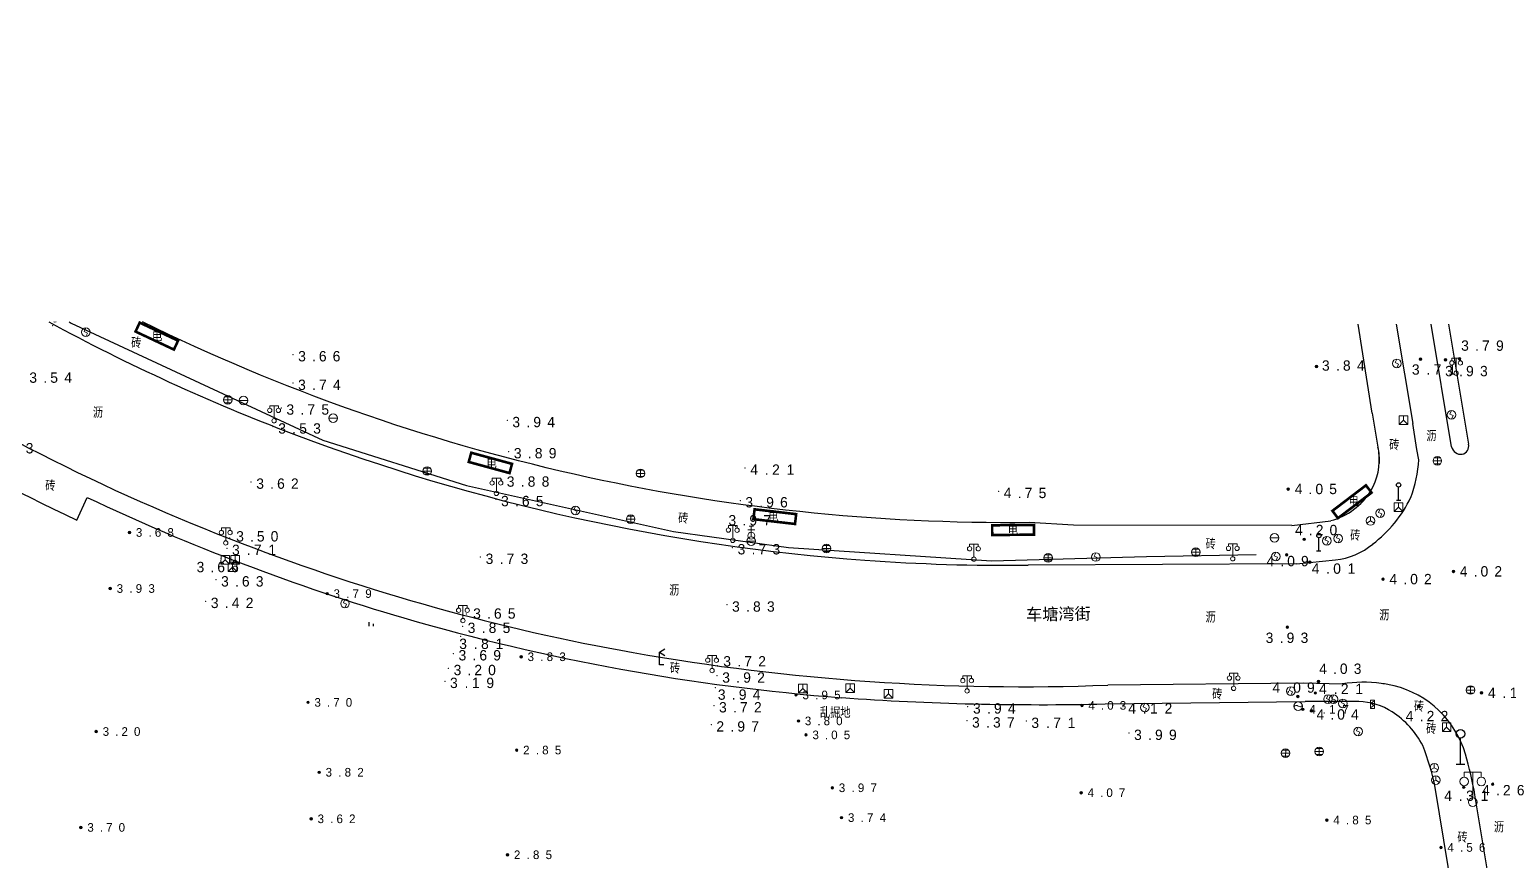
# Model space of a CAD drawing. Header units: metres. Extents: x 342272 to 345188, y 671156 to 672490.
# Drawn here: x 344329 to 344500.5, y 672153.6 to 672249.9 of the extents above; entities that cross this region are included whole.
import ezdxf
from ezdxf.enums import TextEntityAlignment as Align

# ---------------------------------------------------------------- set-up
doc = ezdxf.new("R2010")
doc.units = ezdxf.units.M
doc.header["$LTSCALE"] = 0.5
doc.header["$MEASUREMENT"] = 0
doc.layers.add('00-地形', color=251, linetype='Continuous')
doc.layers.add('00-现状标高', color=2, linetype='Continuous', lineweight=0, plot=False)
doc.layers.add('公共设施纪念物', color=8, linetype='Continuous', lineweight=0)
doc.layers.add('通讯及其他管线设施', color=252, linetype='Continuous', lineweight=0)
doc.styles.add('中等线体3.5', font='simhei.ttf', dxfattribs={"height": 2.75})
doc.styles.add('正等线体2.0', font='MCS_Chinese1.shx', dxfattribs={"height": 2, "bigfont": 'MCS_Chinese1big.shx'})
doc.styles.add('正等线体2.4', font='MCS_Chinese1.shx', dxfattribs={"height": 2.4, "bigfont": 'MCS_Chinese1big.shx'})
doc.styles.add('细等线体2.5', font='MCS_Chinese1.shx', dxfattribs={"height": 2.5, "bigfont": 'MCS_Chinese1big.shx'})

# ---------------------------------------------------------------- blocks, each defined once
blk = doc.blocks.new('155210')
at = {"layer": '公共设施纪念物', "linetype": 'Continuous', "lineweight": 0}
for p, q in [((-1, 2.9), (-1, 3.5)), ((-1, 3.5), (1, 3.5)), ((0, 0.5), (0, 3.5)), ((1, 3.5), (1, 2.9))]:
    blk.add_line(p, q, dxfattribs=at)
for centre in [(-1, 2.4), (0, 0), (1, 2.4)]:
    blk.add_circle(centre, 0.5, dxfattribs=at)
blk = doc.blocks.new('174201')
at = {"layer": '通讯及其他管线设施', "linetype": 'Continuous', "lineweight": 0}
for p, q in [((-1, 0), (1, 0)), ((-0.7, 0.7), (0.7, 0.7)), ((0, -1), (0, 1)), ((-0.7, -0.7), (0.7, -0.7))]:
    blk.add_line(p, q, dxfattribs=at)
blk.add_circle((0, 0), 1, dxfattribs=at)
blk = doc.blocks.new('155210_1')
at = {"layer": '公共设施纪念物', "lineweight": 0}
for p, q in [((-1, 2.9), (-1, 3.5)), ((-1, 3.5), (1, 3.5)), ((0, 0.5), (0, 3.5)), ((1, 3.5), (1, 2.9))]:
    blk.add_line(p, q, dxfattribs=at)
for centre in [(-1, 2.4), (1, 2.4), (0, 0)]:
    blk.add_circle(centre, 0.5, dxfattribs=at)
blk = doc.blocks.new('174700')
at = {"layer": '通讯及其他管线设施', "linetype": 'Continuous', "lineweight": 0}
for p, q in [((0, 1), (-0.38, 0.18)), ((-0.38, 0.18), (0.38, -0.18)), ((0, -1), (0.38, -0.18))]:
    blk.add_line(p, q, dxfattribs=at)
blk.add_circle((0, 0), 1, dxfattribs=at)
blk = doc.blocks.new('213400_1')
at = {"layer": '00-现状标高', "linetype": 'Continuous', "lineweight": 0}
h = blk.add_hatch(color=256, dxfattribs=at)
edge = h.paths.add_edge_path()
edge.add_arc((0, 0), 0.3, 0, 360)
blk.add_circle((0, 0), 0.3, dxfattribs=at)

msp = doc.modelspace()

# ---------------------------------------------------------------- linework, layer by layer
at = {"layer": '00-地形', "lineweight": -3}
for p, q in [((344333.63, 672216.06), (344333.86, 672215.92)), ((344333.86, 672215.92), (344363.05, 672202.33)), ((344484.75, 672205.46), (344483.1, 672215.79)), ((344487.53, 672215.78), (344489.46, 672204.27)), ((344493.94, 672201.55), (344491.57, 672215.77)), ((344493.6, 672215.77), (344495.91, 672201.86)), ((344484.75, 672205.46), (344485.4, 672201.51)), ((344489.91, 672201.27), (344489.46, 672204.27)), ((344363.05, 672202.33), (344379.69, 672197.07)), ((344490.15, 672200.07), (344489.91, 672201.27)), ((344379.69, 672197.07), (344403.72, 672191.76)), ((344487.79, 672195.4), (344487.79, 672196.9)), ((344334.52, 672193.05), (344335.72, 672195.7)), ((344487.54, 672195.4), (344488.04, 672195.4)), ((344403.72, 672191.76), (344417.06, 672189.9)), ((344450.08, 672192.47), (344444.97, 672192.79)), ((344475.42, 672192.43), (344450.08, 672192.47)), ((344475.42, 672192.43), (344479.94, 672193)), ((344417.06, 672189.9), (344440.57, 672188.35)), ((344478.54, 672189.52), (344478.55, 672191.02)), ((344440.57, 672188.35), (344458.57, 672188.85)), ((344458.57, 672188.85), (344471.28, 672189.1)), ((344475.95, 672188), (344480.48, 672188.45)), ((344478.29, 672189.52), (344478.79, 672189.52)), ((344475.98, 672187.99), (344444.84, 672187.85)), ((344368.43, 672180.77), (344368.43, 672181.22)), ((344368.93, 672180.77), (344368.93, 672181.06)), ((344402.07, 672177.77), (344402.72, 672178.14)), ((344402.07, 672177.77), (344402.72, 672177.39)), ((344402.07, 672176.27), (344402.07, 672177.77)), ((344402.57, 672176.27), (344402.07, 672176.27)), ((344476.75, 672174.18), (344454.08, 672173.94)), ((344476.75, 672174.19), (344481.27, 672174.08)), ((344453.77, 672171.75), (344476.95, 672172.03)), ((344483.17, 672172.03), (344476.95, 672172.03)), ((344494.97, 672164.79), (344494.97, 672167.79)), ((344494.47, 672164.79), (344495.47, 672164.79)), ((344495.06, 672143.75), (344492.05, 672162.07)), ((344505.27, 672109.95), (344496.64, 672161.22))]:
    msp.add_line(p, q, dxfattribs=at)
for centre, radius in [((344487.79, 672197.15), 0.25), ((344478.55, 672191.27), 0.25), ((344494.97, 672168.29), 0.5)]:
    msp.add_circle(centre, radius, dxfattribs=at)
for centre, radius, start, end in [((344443.08, 672424.31), 255.46, 223.0429, 244.8538), ((344441.86, 672419.93), 231.94, 241.5174, 249.2442), ((344440.77, 672417.95), 243.69, 237.0301, 249.0575), ((344443.11, 672423.82), 236.02, 249.2966, 265.8218), ((344494.98, 672201.65), 0.954, 281.1845, 13.0373), ((344478.67, 672200.01), 6.89, 328.9061, 8.194), ((344479.01, 672199.96), 6.58, 357.1222, 13.6593), ((344474.64, 672201.09), 15.54, 339.7285, 356.2406), ((344495.03, 672201.82), 1.12, 193.8859, 277.3302), ((344442.45, 672421.05), 249.35, 244.6571, 253.6905), ((344477.83, 672200.67), 7.95, 285.3817, 327.9841), ((344475.86, 672202.09), 14.8, 307.1057, 334.4652), ((344441.83, 672418.89), 244.94, 248.9045, 259.938), ((344479.52, 672196.67), 8.28, 276.6889, 309.5684), ((344442.28, 672415.79), 227.96, 265.8817, 270.6432), ((344442.48, 672422.14), 250.4, 253.753, 265.5877), ((344444.27, 672434.14), 260.39, 259.9966, 272.1599), ((344483.65, 672158.94), 15.33, 82.0067, 98.9289), ((344484, 672159.86), 14.38, 76.8418, 82.8513), ((344484.49, 672162.66), 11.54, 16.4505, 76.0829), ((344446.27, 672498.83), 327.16, 265.9596, 271.3129), ((344483.02, 672164.69), 7.34, 56.6704, 88.8028), ((344481.41, 672162.13), 10.37, 27.592, 56.9942), ((344463.21, 672156.1), 29.45, 11.689, 21.5737), ((344450.06, 672152.94), 47.32, 10.0734, 15.9203)]:
    msp.add_arc(centre, radius, start, end, dxfattribs=at)
at = {"layer": '00-地形', "lineweight": -3, "extrusion": (0, 0, -1)}
msp.add_arc((-344442.48, 672420.77), 228, 269.3764, 296.1116, dxfattribs=at)
at = {"layer": '00-现状标高', "lineweight": 0}
for p in [(344331.7, 672215.6), (344359.58, 672212.26), (344359.57, 672208.95), (344358.22, 672206.08), (344357.27, 672203.89), (344384.42, 672204.63), (344384.59, 672201.02), (344412.01, 672199.12), (344354.72, 672197.49), (344383.77, 672197.73), (344383.11, 672195.47), (344411.44, 672195.33), (344441.4, 672196.41), (344410.9, 672192.29), (344351.91, 672189.81), (344352.22, 672191.01), (344410.54, 672189.88), (344468.57, 672190.16), (344351.23, 672188.59), (344381.32, 672188.78), (344350.64, 672186.16), (344349.45, 672183.66), (344409.9, 672183.25), (344379.68, 672182.17), (344379.03, 672179.58), (344379.24, 672180.77), (344378.18, 672177.6), (344408.78, 672176.2), (344377.19, 672174.39), (344377.61, 672175.88), (344408.76, 672175.02), (344408.54, 672173.64), (344408.39, 672171.56), (344437.84, 672171.43), (344455.84, 672171.44), (344477.84, 672170.96), (344408.08, 672169.35), (344437.73, 672169.81), (344444.61, 672169.76), (344456.52, 672168.37), (344495.49, 672162.09)]:
    msp.add_point(p, dxfattribs=at)
at = {"layer": '公共设施纪念物', "lineweight": 0}
for p, q in [((344356.89, 672206.03), (344356.89, 672206.33)), ((344356.89, 672206.33), (344357.89, 672206.33)), ((344357.39, 672204.83), (344357.39, 672206.33)), ((344357.89, 672206.33), (344357.89, 672206.03)), ((344382.67, 672197.62), (344382.67, 672197.92)), ((344382.67, 672197.92), (344383.67, 672197.92)), ((344383.17, 672196.42), (344383.17, 672197.92)), ((344383.67, 672197.92), (344383.67, 672197.62)), ((344351.28, 672191.88), (344351.28, 672192.18)), ((344351.28, 672192.18), (344352.28, 672192.18)), ((344351.78, 672190.68), (344351.78, 672192.18)), ((344352.28, 672192.18), (344352.28, 672191.88)), ((344410.08, 672192.16), (344410.08, 672192.46)), ((344410.08, 672192.46), (344411.08, 672192.45)), ((344410.58, 672190.96), (344410.58, 672192.46)), ((344411.08, 672192.45), (344411.08, 672192.15)), ((344438.05, 672189.99), (344438.05, 672190.29)), ((344438.05, 672190.29), (344439.05, 672190.29)), ((344438.54, 672188.79), (344438.55, 672190.29)), ((344439.05, 672190.29), (344439.05, 672189.99)), ((344468.07, 672190.03), (344468.07, 672190.33)), ((344468.07, 672190.33), (344469.07, 672190.33)), ((344468.57, 672188.83), (344468.57, 672190.33)), ((344469.07, 672190.33), (344469.07, 672190.03)), ((344378.78, 672182.87), (344378.78, 672183.17)), ((344378.78, 672183.17), (344379.78, 672183.17)), ((344379.28, 672181.67), (344379.28, 672183.17)), ((344379.78, 672183.17), (344379.78, 672182.87)), ((344407.68, 672177.08), (344407.68, 672177.38)), ((344407.68, 672177.38), (344408.68, 672177.37)), ((344408.18, 672175.88), (344408.18, 672177.38)), ((344408.68, 672177.37), (344408.68, 672177.07)), ((344437.26, 672174.72), (344437.26, 672175.02)), ((344437.26, 672175.02), (344438.26, 672175.02)), ((344437.76, 672173.52), (344437.76, 672175.02)), ((344438.26, 672175.02), (344438.26, 672174.72)), ((344468.17, 672175.01), (344468.17, 672175.31)), ((344468.17, 672175.31), (344469.17, 672175.31)), ((344468.67, 672173.81), (344468.67, 672175.31)), ((344469.17, 672175.31), (344469.17, 672175.01))]:
    msp.add_line(p, q, dxfattribs=at)
for centre in [(344356.89, 672205.78), (344357.89, 672205.78), (344357.39, 672204.58), (344382.67, 672197.37), (344383.67, 672197.37), (344383.17, 672196.17), (344351.28, 672191.63), (344352.28, 672191.63), (344410.08, 672191.91), (344411.08, 672191.9), (344351.78, 672190.43), (344410.58, 672190.71), (344438.05, 672189.74), (344439.05, 672189.74), (344468.07, 672189.78), (344469.07, 672189.78), (344438.54, 672188.54), (344468.56, 672188.58), (344378.78, 672182.62), (344379.78, 672182.62), (344379.28, 672181.42), (344407.68, 672176.83), (344408.68, 672176.82), (344408.18, 672175.63), (344437.26, 672174.47), (344438.26, 672174.47), (344468.17, 672174.76), (344469.17, 672174.76), (344437.76, 672173.27), (344468.66, 672173.56)]:
    msp.add_circle(centre, 0.25, dxfattribs=at)
msp.add_arc((344331.97, 672216.27), 0.25, 238.7644, 301.0283, dxfattribs=at)
at = {"layer": '通讯及其他管线设施', "lineweight": 0}
for p, q in [((344335.55, 672215.35), (344335.36, 672214.94)), ((344335.36, 672214.94), (344335.74, 672214.76)), ((344335.55, 672214.35), (344335.74, 672214.76)), ((344487.58, 672211.74), (344487.39, 672211.33)), ((344487.39, 672211.33), (344487.77, 672211.15)), ((344487.58, 672210.74), (344487.77, 672211.15)), ((344351.51, 672207.01), (344352.51, 672207.01)), ((344351.66, 672207.36), (344352.36, 672207.36)), ((344352.01, 672206.51), (344352.01, 672207.51)), ((344353.33, 672206.94), (344354.33, 672206.94)), ((344351.66, 672206.66), (344352.36, 672206.66)), ((344487.88, 672205.17), (344487.88, 672204.17)), ((344488.88, 672205.17), (344487.88, 672205.17)), ((344488.38, 672204.67), (344488.38, 672205.17)), ((344488.88, 672204.17), (344488.88, 672205.17)), ((344493.93, 672205.78), (344493.74, 672205.37)), ((344493.74, 672205.37), (344494.12, 672205.19)), ((344493.93, 672204.78), (344494.12, 672205.19)), ((344363.73, 672204.89), (344364.73, 672204.88)), ((344487.88, 672204.17), (344488.38, 672204.67)), ((344487.88, 672204.17), (344488.88, 672204.17)), ((344488.38, 672204.67), (344488.88, 672204.17)), ((344491.94, 672200.29), (344492.64, 672200.29)), ((344492.29, 672199.44), (344492.29, 672200.44)), ((344374.64, 672198.76), (344375.64, 672198.76)), ((344374.79, 672199.11), (344375.49, 672199.11)), ((344374.79, 672198.41), (344375.49, 672198.41)), ((344375.14, 672198.26), (344375.14, 672199.26)), ((344399.38, 672198.49), (344400.38, 672198.49)), ((344399.53, 672198.84), (344400.23, 672198.84)), ((344399.88, 672197.99), (344399.88, 672198.99)), ((344491.79, 672199.94), (344492.79, 672199.94)), ((344491.94, 672199.59), (344492.64, 672199.59)), ((344399.53, 672198.14), (344400.23, 672198.14)), ((344487.27, 672195.08), (344487.27, 672194.08)), ((344488.27, 672195.08), (344487.27, 672195.08)), ((344487.77, 672194.58), (344487.77, 672195.08)), ((344488.27, 672194.08), (344488.27, 672195.08)), ((344392.35, 672194.67), (344392.16, 672194.26)), ((344392.16, 672194.26), (344392.54, 672194.08)), ((344392.35, 672193.67), (344392.54, 672194.08)), ((344398.24, 672193.18), (344399.24, 672193.18)), ((344398.39, 672193.53), (344399.09, 672193.53)), ((344398.74, 672192.68), (344398.74, 672193.68)), ((344484.55, 672192.97), (344484.55, 672193.47)), ((344487.27, 672194.08), (344487.77, 672194.58)), ((344487.27, 672194.08), (344488.27, 672194.08)), ((344487.77, 672194.58), (344488.27, 672194.08)), ((344398.39, 672192.83), (344399.09, 672192.83)), ((344412.33, 672191.94), (344413.13, 672191.94)), ((344412.48, 672192.36), (344412.98, 672192.36)), ((344412.72, 672191.14), (344412.73, 672191.94)), ((344412.73, 672191.66), (344412.73, 672192.36)), ((344480.8, 672191.44), (344480.6, 672191.03)), ((344484.55, 672192.97), (344484.12, 672192.72)), ((344484.55, 672192.97), (344484.99, 672192.72)), ((344412.22, 672190.64), (344413.22, 672190.64)), ((344420.94, 672189.77), (344421.94, 672189.77)), ((344421.1, 672190.12), (344421.8, 672190.12)), ((344421.44, 672189.27), (344421.45, 672190.27)), ((344464.29, 672188.85), (344464.29, 672189.85)), ((344472.9, 672191.02), (344473.9, 672191.02)), ((344479.46, 672191.18), (344479.26, 672190.77)), ((344479.26, 672190.77), (344479.65, 672190.59)), ((344479.45, 672190.18), (344479.65, 672190.59)), ((344480.6, 672191.03), (344480.99, 672190.85)), ((344480.79, 672190.44), (344480.99, 672190.85)), ((344351.23, 672188.97), (344351.22, 672187.97)), ((344351.22, 672187.97), (344351.72, 672188.47)), ((344352.23, 672188.97), (344351.23, 672188.97)), ((344351.72, 672188.47), (344351.73, 672188.97)), ((344351.72, 672188.47), (344352.22, 672187.97)), ((344352.06, 672188.11), (344352.06, 672187.11)), ((344353.06, 672188.11), (344352.06, 672188.11)), ((344352.22, 672187.97), (344352.23, 672188.97)), ((344352.37, 672188.95), (344352.37, 672187.95)), ((344353.37, 672188.95), (344352.37, 672188.95)), ((344352.37, 672187.95), (344352.87, 672188.45)), ((344352.56, 672187.61), (344352.56, 672188.11)), ((344352.87, 672188.45), (344352.87, 672188.95)), ((344352.87, 672188.45), (344353.37, 672187.95)), ((344353.06, 672187.11), (344353.06, 672188.11)), ((344353.37, 672187.95), (344353.37, 672188.95)), ((344421.09, 672189.42), (344421.79, 672189.42)), ((344446.65, 672188.69), (344447.65, 672188.68)), ((344446.8, 672189.04), (344447.5, 672189.03)), ((344446.8, 672188.34), (344447.5, 672188.33)), ((344447.15, 672188.18), (344447.15, 672189.18)), ((344452.69, 672189.29), (344452.5, 672188.88)), ((344452.5, 672188.88), (344452.88, 672188.7)), ((344452.69, 672188.29), (344452.88, 672188.7)), ((344463.79, 672189.35), (344464.79, 672189.34)), ((344463.94, 672189.7), (344464.64, 672189.69)), ((344463.94, 672189), (344464.64, 672188.99)), ((344473.57, 672189.35), (344473.37, 672188.94)), ((344473.37, 672188.94), (344473.76, 672188.76)), ((344473.56, 672188.35), (344473.76, 672188.76)), ((344351.22, 672187.97), (344352.22, 672187.97)), ((344352.06, 672187.11), (344352.56, 672187.61)), ((344352.06, 672187.11), (344353.06, 672187.11)), ((344352.37, 672187.95), (344353.37, 672187.95)), ((344352.56, 672187.61), (344353.06, 672187.11)), ((344418.2, 672174.05), (344418.2, 672173.05)), ((344419.2, 672174.05), (344418.2, 672174.05)), ((344418.2, 672173.05), (344418.7, 672173.55)), ((344418.2, 672173.05), (344419.2, 672173.05)), ((344418.7, 672173.55), (344418.7, 672174.05)), ((344418.7, 672173.55), (344419.2, 672173.05)), ((344419.2, 672173.05), (344419.2, 672174.05)), ((344423.7, 672174.09), (344423.69, 672173.09)), ((344423.69, 672173.09), (344424.2, 672173.59)), ((344423.69, 672173.09), (344424.69, 672173.09)), ((344424.7, 672174.09), (344423.7, 672174.09)), ((344424.2, 672173.59), (344424.2, 672174.09)), ((344424.2, 672173.59), (344424.69, 672173.09)), ((344424.69, 672173.09), (344424.7, 672174.09)), ((344428.13, 672173.43), (344428.13, 672172.43)), ((344429.13, 672173.43), (344428.13, 672173.43)), ((344428.13, 672172.43), (344428.63, 672172.93)), ((344428.63, 672172.93), (344428.63, 672173.43)), ((344428.63, 672172.93), (344429.13, 672172.43)), ((344429.13, 672172.43), (344429.13, 672173.43)), ((344475.31, 672173.75), (344475.12, 672173.34)), ((344475.12, 672173.34), (344475.5, 672173.16)), ((344475.31, 672172.75), (344475.5, 672173.16)), ((344479.61, 672172.8), (344479.42, 672172.39)), ((344480.27, 672172.8), (344480.07, 672172.39)), ((344495.65, 672173.37), (344496.65, 672173.37)), ((344495.8, 672173.72), (344496.5, 672173.72)), ((344495.8, 672173.02), (344496.5, 672173.02)), ((344496.15, 672172.87), (344496.15, 672173.87)), ((344428.13, 672172.43), (344429.13, 672172.43)), ((344479.42, 672172.39), (344479.8, 672172.21)), ((344479.61, 672171.8), (344479.8, 672172.21)), ((344480.07, 672172.39), (344480.46, 672172.21)), ((344480.26, 672171.8), (344480.46, 672172.21)), ((344481.32, 672172.32), (344481.13, 672171.91)), ((344481.13, 672171.91), (344481.51, 672171.73)), ((344481.32, 672171.32), (344481.51, 672171.73)), ((344484.52, 672171.21), (344484.52, 672172.21)), ((344484.52, 672172.21), (344485.02, 672172.21)), ((344485.02, 672171.21), (344484.52, 672171.21)), ((344484.94, 672172.08), (344484.59, 672171.83)), ((344484.59, 672171.83), (344484.94, 672171.58)), ((344484.94, 672171.58), (344484.59, 672171.33)), ((344485.02, 672172.21), (344485.02, 672171.21)), ((344492.87, 672169.56), (344492.87, 672168.56)), ((344493.87, 672169.55), (344492.87, 672169.56)), ((344493.37, 672169.06), (344493.37, 672169.56)), ((344493.87, 672168.55), (344493.87, 672169.55)), ((344492.87, 672168.56), (344493.37, 672169.06)), ((344492.87, 672168.56), (344493.87, 672168.55)), ((344493.37, 672169.06), (344493.87, 672168.55)), ((344474.19, 672166.04), (344475.19, 672166.04)), ((344474.34, 672166.39), (344475.04, 672166.39)), ((344474.69, 672165.54), (344474.7, 672166.54)), ((344478.1, 672166.24), (344479.1, 672166.24)), ((344478.25, 672166.59), (344478.95, 672166.59)), ((344478.25, 672165.89), (344478.95, 672165.89)), ((344478.6, 672165.74), (344478.6, 672166.74)), ((344474.34, 672165.69), (344475.04, 672165.69)), ((344491.94, 672164.35), (344491.51, 672164.1)), ((344491.94, 672164.35), (344491.94, 672164.85)), ((344491.94, 672164.35), (344492.37, 672164.1)), ((344492.12, 672162.92), (344491.68, 672162.67)), ((344492.12, 672162.92), (344492.12, 672163.42)), ((344492.12, 672162.92), (344492.55, 672162.66))]:
    msp.add_line(p, q, dxfattribs=at)
at = {"layer": '通讯及其他管线设施', "lineweight": 0, "ltscale": 0.07, "const_width": 0.3, "flags": 128}
for points in [[(344341.32, 672214.93), (344345.77, 672212.84), (344346.25, 672213.87), (344341.8, 672215.96)], [(344379.96, 672199.81), (344384.69, 672198.52), (344384.98, 672199.59), (344380.25, 672200.88)], [(344484.01, 672197.1), (344480.12, 672194.14), (344480.76, 672193.29), (344484.66, 672196.25)], [(344412.97, 672193.18), (344417.8, 672192.62), (344417.93, 672193.76), (344413.11, 672194.32)], [(344440.67, 672191.34), (344445.52, 672191.38), (344445.51, 672192.51), (344440.66, 672192.47)]]:
    msp.add_lwpolyline(points, close=True, dxfattribs=at)
at = {"layer": '通讯及其他管线设施', "lineweight": 0}
for centre, radius in [((344335.55, 672214.85), 0.5), ((344487.58, 672211.24), 0.5), ((344352.01, 672207.01), 0.5), ((344353.83, 672206.94), 0.5), ((344364.23, 672204.88), 0.5), ((344493.93, 672205.28), 0.5), ((344492.29, 672199.94), 0.5), ((344375.14, 672198.76), 0.5), ((344399.88, 672198.49), 0.5), ((344392.35, 672194.17), 0.5), ((344398.74, 672193.18), 0.5), ((344484.55, 672192.97), 0.5), ((344412.73, 672191.26), 0.4), ((344473.4, 672191.02), 0.5), ((344480.79, 672190.94), 0.5), ((344412.72, 672190.64), 0.5), ((344421.44, 672189.77), 0.5), ((344464.29, 672189.35), 0.5), ((344479.46, 672190.68), 0.5), ((344447.15, 672188.68), 0.5), ((344452.69, 672188.79), 0.5), ((344473.56, 672188.85), 0.5), ((344475.31, 672173.25), 0.5), ((344479.61, 672172.3), 0.5), ((344480.26, 672172.3), 0.5), ((344496.15, 672173.37), 0.5), ((344476.16, 672171.51), 0.5), ((344481.32, 672171.82), 0.5), ((344474.69, 672166.04), 0.5), ((344478.6, 672166.24), 0.5), ((344491.94, 672164.35), 0.5), ((344492.12, 672162.92), 0.5)]:
    msp.add_circle(centre, radius, dxfattribs=at)
for centre, start, end in [((344475.94, 672171.23), 51.993, 144.2022), ((344476.37, 672171.78), 231.993, 324.2022)]:
    msp.add_arc(centre, 0.347, start, end, dxfattribs=at)

# ---------------------------------------------------------------- block references
at = {"layer": '00-现状标高', "lineweight": 0, "xscale": 0.5, "yscale": 0.5, "zscale": 0.5}
for p in [(344478.28, 672210.88), (344490.33, 672211.73), (344493.23, 672211.65), (344494.87, 672211.78), (344475, 672196.67), (344340.61, 672191.63), (344476.85, 672190.84), (344474.82, 672189.05), (344477.49, 672188.2), (344485.99, 672186.23), (344494.15, 672187.12), (344338.38, 672185.13), (344363.53, 672184.54), (344474.89, 672180.65), (344386.04, 672177.22), (344478.51, 672174.36), (344417.91, 672172.79), (344476.11, 672172.63), (344478.14, 672173.02), (344497.41, 672173.04), (344361.32, 672171.94), (344451.08, 672171.58), (344476.69, 672171.13), (344477.69, 672170.96), (344490.17, 672171.47), (344418.19, 672169.78), (344336.76, 672168.55), (344419.07, 672168.16), (344385.52, 672166.41), (344362.61, 672163.83), (344498.71, 672162.44), (344422.13, 672162.03), (344450.98, 672161.46), (344495.34, 672162.09), (344334.98, 672157.43), (344361.68, 672158.43), (344423.19, 672158.57), (344479.47, 672158.29), (344384.45, 672154.26), (344492.71, 672155.11)]:
    msp.add_blockref('213400_1', p, dxfattribs=at)
at = {"layer": '公共设施纪念物', "lineweight": 0, "xscale": 0.5, "yscale": 0.5, "zscale": 0.5}
msp.add_blockref('155210', (344494.47, 672210.09), dxfattribs=at)
at = {"layer": '公共设施纪念物', "lineweight": 0}
msp.add_blockref('155210_1', (344496.39, 672160.36), dxfattribs=at)
at = {"layer": '通讯及其他管线设施', "lineweight": 0, "xscale": 0.5, "yscale": 0.5, "zscale": 0.5}
for name, p in [('174700', (344485.66, 672193.87)), ('174700', (344365.61, 672183.4)), ('174201', (344496.15, 672173.37)), ('174700', (344458.37, 672171.33)), ('174700', (344483.11, 672168.56))]:
    msp.add_blockref(name, p, dxfattribs=at)

# ---------------------------------------------------------------- texts
at = {"layer": '00-地形', "lineweight": -3, "style": '细等线体2.5'}
for s, p in [('砖', (344340.81, 672212.99)), ('电', (344343.23, 672213.79)), ('沥', (344336.37, 672204.92)), ('沥', (344491.01, 672202.2)), ('砖', (344486.7, 672201.16)), ('电', (344382.02, 672199.02)), ('砖', (344330.85, 672196.44)), ('电', (344482, 672194.68)), ('砖', (344404.25, 672192.65)), ('电', (344414.7, 672192.85)), ('电', (344442.47, 672191.27)), ('砖', (344482.18, 672190.67)), ('砖', (344465.42, 672189.67)), ('沥', (344403.2, 672184.3)), ('沥', (344465.4, 672181.17)), ('沥', (344485.54, 672181.42)), ('砖', (344403.3, 672175.27)), ('砖', (344466.17, 672172.25)), ('乱掘地', (344420.68, 672170.14)), ('砖', (344490.99, 672168.24)), ('沥', (344498.84, 672156.85)), ('砖', (344494.61, 672155.66))]:
    msp.add_text(s, height=1.25, dxfattribs=at).set_placement(p)
at = {"layer": '00-地形', "lineweight": -3, "style": '中等线体3.5'}
msp.add_text('车塘湾街', height=1.375, rotation=0.9062, dxfattribs=at).set_placement((344444.61, 672181.44))
at = {"layer": '00-地形', "lineweight": -3, "style": '细等线体2.5'}
msp.add_text('砖', height=1.25, dxfattribs=at).set_placement((344490.17, 672171.47), align=Align.MIDDLE_CENTER)
at = {"layer": '00-现状标高', "lineweight": 0, "attachment_point": 4, "line_spacing_factor": 0.722892}
for s, insert, char_height, style in [('\\T1.816;3.79', (344495.05, 672213.29), 1.2, '正等线体2.4'), ('\\T1.794;3.66', (344360.18, 672212.06), 1.2, '正等线体2.4'), ('\\T1.816;3.84', (344478.91, 672210.98), 1.2, '正等线体2.4'), ('\\T1.891;3.71', (344489.34, 672210.52), 1.2, '正等线体2.4'), ('\\T1.816;3.93', (344493.19, 672210.34), 1.2, '正等线体2.4'), ('\\T1.816;3.54', (344329, 672209.58), 1.2, '正等线体2.4'), ('\\T1.816;3.74', (344360.17, 672208.75), 1.2, '正等线体2.4'), ('\\T1.816;3.75', (344358.82, 672205.88), 1.2, '正等线体2.4'), ('\\T1.816;3.53', (344357.87, 672203.69), 1.2, '正等线体2.4'), ('\\T1.816;3.94', (344385.02, 672204.43), 1.2, '正等线体2.4'), ('\\T1.805;3.63', (344324.56, 672201.39), 1.2, '正等线体2.4'), ('\\T1.816;3.89', (344385.19, 672200.82), 1.2, '正等线体2.4'), ('\\T1.891;4.21', (344412.61, 672198.92), 1.2, '正等线体2.4'), ('\\T1.805;3.62', (344355.32, 672197.29), 1.2, '正等线体2.4'), ('\\T1.816;3.88', (344384.37, 672197.53), 1.2, '正等线体2.4'), ('\\T1.816;4.75', (344442, 672196.21), 1.2, '正等线体2.4'), ('\\T1.794;4.05', (344475.75, 672196.67), 1.2, '正等线体2.4'), ('\\T1.805;3.65', (344383.71, 672195.27), 1.2, '正等线体2.4'), ('\\T1.805;3.96', (344412.04, 672195.13), 1.2, '正等线体2.4'), ('\\T1.816;3.97', (344410.08, 672193.04), 1.2, '正等线体2.4'), ('\\T1.966;3.68', (344341.36, 672191.63), 1, '正等线体2.0'), ('\\T1.794;3.50', (344352.99, 672191.18), 1.2, '正等线体2.4'), ('\\T1.794;4.20', (344475.79, 672191.91), 1.2, '正等线体2.4'), ('\\T1.891;3.71', (344352.51, 672189.61), 1.2, '正等线体2.4'), ('\\T1.816;3.73', (344411.14, 672189.68), 1.2, '正等线体2.4'), ('\\T1.794;3.66', (344348.4, 672187.62), 1.2, '正等线体2.4'), ('\\T1.816;3.73', (344381.92, 672188.58), 1.2, '正等线体2.4'), ('\\T1.794;4.09', (344472.48, 672188.31), 1.2, '正等线体2.4'), ('\\T1.864;4.01', (344477.72, 672187.44), 1.2, '正等线体2.4'), ('\\T1.805;3.63', (344351.24, 672185.96), 1.2, '正等线体2.4'), ('\\T1.794;4.02', (344486.74, 672186.22), 1.2, '正等线体2.4'), ('\\T1.794;4.02', (344494.9, 672187.12), 1.2, '正等线体2.4'), ('\\T1.979;3.93', (344339.13, 672185.13), 1, '正等线体2.0'), ('\\T1.979;3.79', (344364.28, 672184.54), 1, '正等线体2.0'), ('\\T1.816;3.42', (344350.05, 672183.46), 1.2, '正等线体2.4'), ('\\T1.816;3.83', (344410.5, 672183.04), 1.2, '正等线体2.4'), ('\\T1.816;3.85', (344379.84, 672180.57), 1.2, '正等线体2.4'), ('\\T1.805;3.65', (344380.47, 672182.23), 1.2, '正等线体2.4'), ('\\T1.816;3.93', (344472.38, 672179.42), 1.2, '正等线体2.4'), ('\\T1.805;3.69', (344378.78, 672177.39), 1.2, '正等线体2.4'), ('\\T1.891;3.81', (344378.86, 672178.72), 1.2, '正等线体2.4'), ('\\T1.979;3.83', (344386.79, 672177.22), 1, '正等线体2.0'), ('\\T1.794;3.20', (344378.21, 672175.68), 1.2, '正等线体2.4'), ('\\T1.816;3.72', (344409.48, 672176.69), 1.2, '正等线体2.4'), ('\\T1.794;4.03', (344478.59, 672175.83), 1.2, '正等线体2.4'), ('\\T1.891;3.19', (344377.79, 672174.19), 1.2, '正等线体2.4'), ('\\T1.816;3.92', (344409.36, 672174.81), 1.2, '正等线体2.4'), ('\\T1.794;4.09', (344473.17, 672173.65), 1.2, '正等线体2.4'), ('\\T1.816;3.94', (344408.85, 672172.83), 1.2, '正等线体2.4'), ('\\T1.979;3.95', (344418.66, 672172.79), 1, '正等线体2.0'), ('\\T1.891;4.21', (344478.57, 672173.5), 1.2, '正等线体2.4'), ('\\T1.891;4.19', (344498.16, 672173.04), 1.2, '正等线体2.4'), ('\\T1.952;3.70', (344362.07, 672171.93), 1, '正等线体2.0'), ('\\T1.816;3.72', (344408.99, 672171.36), 1.2, '正等线体2.4'), ('\\T1.816;3.94', (344438.44, 672171.23), 1.2, '正等线体2.4'), ('\\T1.952;4.03', (344451.83, 672171.58), 1, '正等线体2.0'), ('\\T1.891;4.12', (344456.44, 672171.24), 1.2, '正等线体2.4'), ('\\T2.069;4.17', (344477.44, 672171.13), 1, '正等线体2.0'), ('\\T1.794;4.04', (344478.28, 672170.53), 1.2, '正等线体2.4'), ('\\T1.816;4.22', (344488.62, 672170.35), 1.2, '正等线体2.4'), ('\\T1.816;2.97', (344408.68, 672169.14), 1.2, '正等线体2.4'), ('\\T1.952;3.80', (344418.94, 672169.78), 1, '正等线体2.0'), ('\\T1.816;3.37', (344438.33, 672169.61), 1.2, '正等线体2.4'), ('\\T1.891;3.71', (344445.21, 672169.56), 1.2, '正等线体2.4'), ('\\T1.952;3.20', (344337.51, 672168.55), 1, '正等线体2.0'), ('\\T1.952;3.05', (344419.82, 672168.16), 1, '正等线体2.0'), ('\\T1.816;3.99', (344457.12, 672168.17), 1.2, '正等线体2.4'), ('\\T1.979;2.85', (344386.27, 672166.4), 1, '正等线体2.0'), ('\\T1.979;3.82', (344363.36, 672163.83), 1, '正等线体2.0'), ('\\T1.979;3.97', (344422.88, 672162.03), 1, '正等线体2.0'), ('\\T1.805;4.26', (344497.48, 672161.75), 1.2, '正等线体2.4'), ('\\T1.952;4.07', (344451.73, 672161.46), 1, '正等线体2.0'), ('\\T1.891;4.31', (344493.09, 672161.1), 1.2, '正等线体2.4'), ('\\T1.966;3.62', (344362.43, 672158.43), 1, '正等线体2.0'), ('\\T1.979;3.74', (344423.94, 672158.57), 1, '正等线体2.0'), ('\\T1.952;3.70', (344335.73, 672157.43), 1, '正等线体2.0'), ('\\T1.979;4.85', (344480.22, 672158.29), 1, '正等线体2.0'), ('\\T1.966;4.56', (344493.46, 672155.11), 1, '正等线体2.0'), ('\\T1.979;2.85', (344385.2, 672154.26), 1, '正等线体2.0')]:
    msp.add_mtext(s, dxfattribs=dict(at, insert=insert, char_height=char_height, style=style))

doc.saveas('drawing.dxf')
